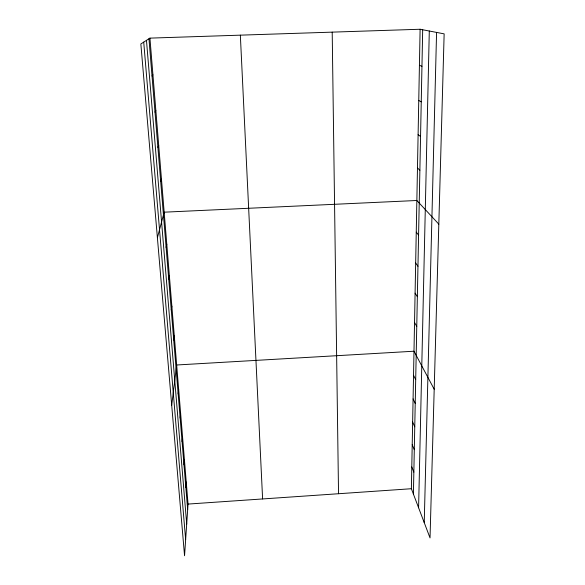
<?xml version="1.0" encoding="UTF-8"?>
<svg xmlns="http://www.w3.org/2000/svg" width="585" height="585" viewBox="0 0 585 585"><rect width="100%" height="100%" fill="white"/><g stroke="black" fill="none" stroke-linecap="round" stroke-linejoin="round"><path stroke-width="0.88" d="M420.11 29.25L444.147 33.864L430.034 537.908L411.379 488.724L420.11 29.25L149.928 38.127L140.853 43.955L184.553 555.75L188.048 504.073L149.928 38.127M413.412 494.084L422.684 29.747M418.597 507.751L429.295 31.012M424.235 522.624L436.571 32.409M185.847 487.48L186.249 482.047M183.982 464.819L184.407 459.576M182.081 441.682L182.535 436.651M180.136 418.07L180.619 413.251M178.154 393.968L178.666 389.369M171.705 405.266L176.67 364.989L413.99 351.219L434.194 389.237M173.723 340.009L174.293 335.936M171.251 309.926L171.858 306.16M168.714 279.067L169.357 275.623M166.111 247.411L166.798 244.311M157.394 237.715L164.173 212.18L416.856 200.494L438.816 224.157M160.699 181.569L161.475 179.2M157.884 147.31L158.703 145.343M154.988 112.115L155.859 110.572M152.02 75.94L152.934 74.843M188.048 504.073L411.379 488.724M419.43 65.337L421.953 66.288M418.758 100.474L421.244 101.856M418.107 134.689L420.556 136.48M417.478 168.012L419.884 170.198M416.257 232.157L418.589 235.06M415.672 263.038L417.961 266.263M415.094 293.151L417.354 296.697M414.538 322.54L416.761 326.379M413.536 375.307L415.701 379.658M413.083 398.904L415.226 403.474M412.644 422.034L414.758 426.816M412.213 444.702L414.297 449.69M411.796 466.925L413.851 472.11M143.72 42.12L185.642 539.677M148.963 38.749L187.668 509.696M146.469 40.35L186.703 524.043M240.34 35.158L262.606 498.947M332.2 32.138L338.532 493.733"/></g></svg>
